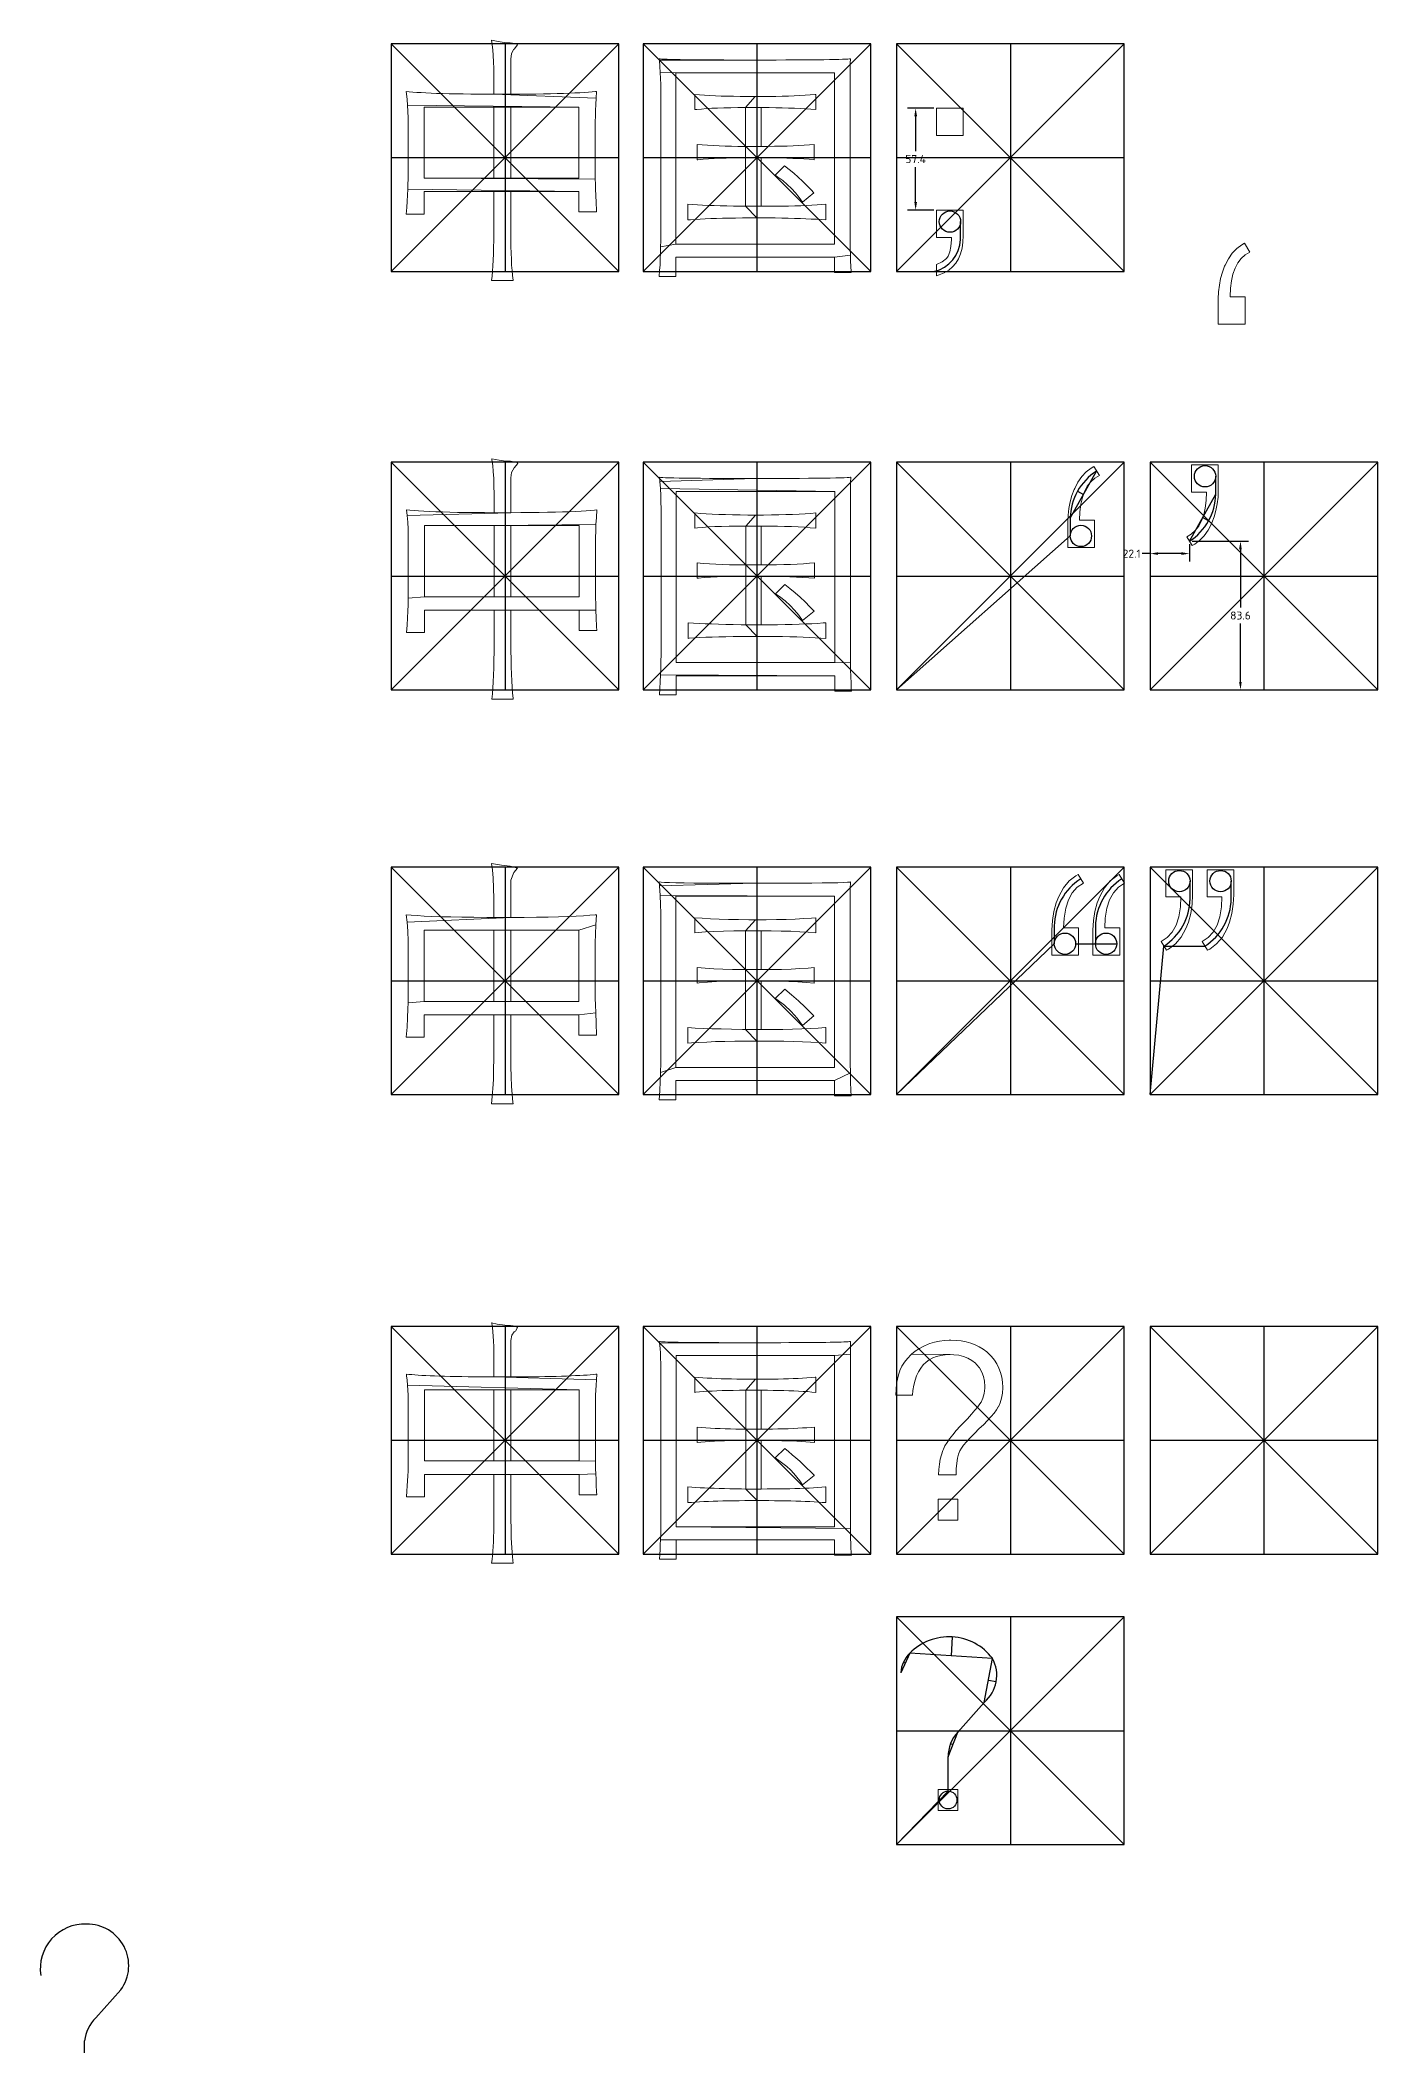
# Model space of a CAD drawing. Header units: millimetres. Extents: x -2979 to 9136, y 5799 to 12599.
# Drawn here: x 7787 to 8539, y 6765 to 7896 of the extents above; entities that cross this region are included whole.
import ezdxf

# ---------------------------------------------------------------- set-up
doc = ezdxf.new("R2010")
doc.units = ezdxf.units.MM
doc.header["$MEASUREMENT"] = 0
doc.styles.get("Standard").update_dxf_attribs({"font": 'simplex.shx'})
doc.dimstyles.get("Standard").update_dxf_attribs({"dimscale": 25, "dimtxt": 0.18, "dimasz": 0.18, "dimexe": 0.18, "dimexo": 0.0625, "dimgap": 0.09, "dimtad": 0, "dimtih": 1, "dimtoh": 1, "dimdec": 1, "dimzin": 12, "dimdsep": 46, "dimtxsty": 'Standard', "dimcen": 0.09, "dimadec": 0, "dimazin": 0, "dimtfac": 1, "dimtdec": 1, "dimtofl": 0, "dimtmove": 0, "dimatfit": 3, "dimfxl": 1, "dimtolj": 1, "dimtzin": 0, "dimarcsym": 0})

# ---------------------------------------------------------------- blocks, each defined once
blk = doc.blocks.new('rect128x128')
for p, q in [((-64, 64), (-64, -64)), ((64, 64), (-64, 64)), ((-64, 64), (64, -64)), ((64, 64), (-64, -64)), ((0, 64), (0, -64)), ((64, -64), (64, 64)), ((-64, 0), (64, 0)), ((-64, -64), (64, -64))]:
    blk.add_line(p, q)
blk = doc.blocks.new('*D16')
at = {"color": 0, "lineweight": -2, "transparency": 16777216}
for p, q in [((8289.8, 7858.2), (8275.1, 7858.2)), ((8279.6, 7853.7), (8279.6, 7834.1)), ((8279.6, 7805.4), (8279.6, 7825.1)), ((8289.8, 7800.9), (8275.1, 7800.9))]:
    blk.add_line(p, q, dxfattribs=at)
at = {"color": 0, "transparency": 16777216}
for points in [[(8278.9, 7853.7), (8280.4, 7853.7), (8279.6, 7858.2)], [(8278.9, 7805.4), (8280.4, 7805.4), (8279.6, 7800.9)]]:
    blk.add_solid(points, dxfattribs=at)
at = {"layer": 'Defpoints', "color": 0, "transparency": 16777216}
for p in [(8279.6, 7858.2), (8291.3, 7858.2), (8291.3, 7800.9)]:
    blk.add_point(p, dxfattribs=at)
at = {"color": 0, "transparency": 16777216, "insert": (8279.6, 7829.6), "char_height": 4.5, "attachment_point": 5}
blk.add_mtext('\\A1;57.4', dxfattribs=at)
blk = doc.blocks.new('*D17')
at = {"color": 0, "lineweight": -2, "transparency": 16777216}
for p, q in [((8411.5, 7607.7), (8407, 7607.7)), ((8411.5, 7613.1), (8411.5, 7603.2)), ((8429.1, 7607.7), (8416, 7607.7)), ((8433.6, 7613.1), (8433.6, 7603.2))]:
    blk.add_line(p, q, dxfattribs=at)
at = {"color": 0, "transparency": 16777216}
for points in [[(8416, 7608.5), (8416, 7607), (8411.5, 7607.7)], [(8429.1, 7608.5), (8429.1, 7607), (8433.6, 7607.7)]]:
    blk.add_solid(points, dxfattribs=at)
at = {"layer": 'Defpoints', "color": 0, "transparency": 16777216}
for p in [(8411.5, 7614.7), (8411.5, 7607.7), (8433.6, 7614.7)]:
    blk.add_point(p, dxfattribs=at)
at = {"color": 0, "transparency": 16777216, "insert": (8401.1, 7607.7), "char_height": 4.5, "attachment_point": 5}
blk.add_mtext('\\A1;22.1', dxfattribs=at)
blk = doc.blocks.new('*D18')
at = {"color": 0, "lineweight": -2, "transparency": 16777216}
for p, q in [((8435.1, 7614.7), (8466.8, 7614.7)), ((8462.3, 7610.2), (8462.3, 7577.4)), ((8462.3, 7535.6), (8462.3, 7568.4)), ((8435.1, 7531.1), (8466.8, 7531.1))]:
    blk.add_line(p, q, dxfattribs=at)
at = {"color": 0, "transparency": 16777216}
for points in [[(8461.5, 7610.2), (8463, 7610.2), (8462.3, 7614.7)], [(8461.5, 7535.6), (8463, 7535.6), (8462.3, 7531.1)]]:
    blk.add_solid(points, dxfattribs=at)
at = {"layer": 'Defpoints', "color": 0, "transparency": 16777216}
for p in [(8433.6, 7614.7), (8433.6, 7531.1), (8462.3, 7531.1)]:
    blk.add_point(p, dxfattribs=at)
at = {"color": 0, "transparency": 16777216, "insert": (8462.3, 7572.9), "char_height": 4.5, "attachment_point": 5}
blk.add_mtext('\\A1;83.6', dxfattribs=at)

msp = doc.modelspace()

# ---------------------------------------------------------------- linework, layer by layer
for p, q in [((8304.94, 7784.42), (8304.94, 7794.42)), ((8366.54, 7627.66), (8381.39, 7654.16)), ((8448.4, 7641.19), (8448.4, 7651.19)), ((8370.63, 7642.77), (8373.96, 7640.91)), ((8433.55, 7614.69), (8448.4, 7641.19)), ((8268.94, 7531.09), (8366.54, 7617.66)), ((8366.54, 7627.66), (8366.54, 7617.66)), ((8444.3, 7626.07), (8440.97, 7627.94)), ((8433.97, 7413.53), (8433.97, 7423.53)), ((8457.08, 7413.53), (8457.08, 7423.53)), ((8357.58, 7398.31), (8357.58, 7388.31)), ((8380.74, 7398.31), (8380.74, 7388.31)), ((8268.94, 7303.46), (8357.58, 7388.31)), ((8369.58, 7388.31), (8392.74, 7388.31)), ((8411.48, 7303.46), (8419.12, 7387.03)), ((8419.12, 7387.03), (8442.23, 7387.03)), ((8300.23, 6998.49), (8299.59, 6987.88)), ((8276.34, 6989.3), (8271.24, 6978.4)), ((8272.79, 6984.32), (8273.79, 6983.85)), ((8322.83, 6986.46), (8276.34, 6989.3)), ((8318.25, 6961.67), (8322.83, 6986.46)), ((8324.9, 6973.26), (8320.54, 6974.06)), ((8303.26, 6945.03), (8318.25, 6961.67)), ((8297.87, 6930.98), (8303.26, 6945.03)), ((8299.26, 6938.5), (8300.57, 6938)), ((8297.87, 6926.33), (8297.87, 6930.98)), ((8297.87, 6911.81), (8297.87, 6926.33)), ((8268.94, 6881.77), (8297.87, 6911.81)), ((7818.56, 6784.28), (7832.72, 6799.99)), ((7812.34, 6764.66), (7812.34, 6771.35))]:
    msp.add_line(p, q)
at = {"color": 2, "lineweight": 0}
for points in [[(8041.12, 7896.41), (8041.5, 7893.93), (8041.84, 7891.06), (8042.08, 7887.88), (8042.28, 7884.37), (8042.39, 7880.59), (8042.42, 7876.48), (8042.42, 7866.07), (8051.94, 7866.07), (8051.94, 7885.73), (8052.33, 7889.01), (8053.68, 7891.36), (8053.82, 7891.44), (8055.7, 7893.82), (8055.31, 7894.43), (8051.67, 7894.98), (8051.17, 7894.98), (8048.24, 7895.17), (8044.9, 7895.64)], [(8135.45, 7886), (8135.54, 7885.2), (8189, 7885.29), (8182.87, 7885.29), (8177.1, 7885.29), (8171.69, 7885.31), (8166.66, 7885.34), (8161.99, 7885.37), (8157.71, 7885.4), (8153.82, 7885.42), (8150.28, 7885.48), (8147.14, 7885.51), (8144.35, 7885.56), (8141.92, 7885.62), (8139.87, 7885.7), (8138.22, 7885.76), (8136.92, 7885.84), (8136.01, 7885.92)], [(8242.94, 7886), (8242.94, 7886), (8242.36, 7885.92), (8241.44, 7885.84), (8240.12, 7885.76), (8238.46, 7885.7), (8236.39, 7885.62), (8233.99, 7885.56), (8231.17, 7885.51), (8228, 7885.48), (8224.46, 7885.42), (8220.54, 7885.4), (8216.26, 7885.37), (8211.59, 7885.34), (8206.54, 7885.31), (8201.12, 7885.29), (8195.35, 7885.29), (8189.19, 7885.29), (8189, 7885.29), (8135.54, 7885.2), (8135.81, 7881.64), (8136.03, 7878.19), (8233.99, 7878.05), (8233.99, 7781.78), (8144.84, 7781.78), (8136.23, 7780.18), (8136.14, 7776.81), (8136.03, 7773.44), (8135.87, 7770.13), (8135.68, 7766.84), (8135.45, 7763.55), (8144.84, 7763.55), (8144.84, 7774.41), (8233.99, 7774.41), (8242.96, 7775.62), (8242.88, 7778.99), (8242.82, 7782.5), (8242.8, 7786.12), (8242.8, 7789.87), (8242.8, 7868.52), (8242.8, 7869.41), (8242.8, 7873.47), (8242.82, 7877.17), (8242.85, 7880.48), (8242.88, 7883.44)], [(8136.03, 7878.19), (8136.2, 7874.85), (8136.28, 7871.62), (8136.31, 7868.52), (8136.31, 7787.69), (8136.31, 7787.03), (8136.28, 7783.6), (8136.23, 7780.18), (8144.84, 7781.78), (8144.84, 7878.05), (8233.99, 7878.05)], [(7993.15, 7867.64), (7993.34, 7866.29), (7993.7, 7863.14), (7993.95, 7859.85), (8090.25, 7858.83), (8090.25, 7818.79), (8051.94, 7818.79), (8042.42, 7818.79), (8003.26, 7818.79), (8099.5, 7818.37), (8099.47, 7820.53), (8099.47, 7849.85), (8099.47, 7850.74), (8099.53, 7853.72), (8099.61, 7856.9), (8099.77, 7860.29), (8099.97, 7863.88), (8042.42, 7866.07), (8038.94, 7866.07), (8034.1, 7866.12), (8029.55, 7866.15), (8025.21, 7866.2), (8021.12, 7866.29), (8017.26, 7866.37), (8013.61, 7866.45), (8010.24, 7866.56), (8007.1, 7866.67), (8004.17, 7866.81), (8001.49, 7866.95), (7999.06, 7867.11), (7996.85, 7867.28), (7994.89, 7867.45)], [(8100.22, 7867.64), (8099.55, 7867.58), (8097.7, 7867.39), (8095.63, 7867.2), (8093.31, 7867.03), (8090.74, 7866.89), (8087.93, 7866.76), (8084.89, 7866.62), (8081.63, 7866.51), (8078.1, 7866.4), (8074.34, 7866.31), (8070.34, 7866.23), (8066.11, 7866.18), (8061.64, 7866.12), (8056.91, 7866.09), (8051.94, 7866.07), (8042.42, 7866.07), (8099.97, 7863.88)], [(8155.39, 7865.93), (8155.39, 7857.39), (8156.64, 7857.53), (8159.18, 7857.75), (8161.97, 7857.97), (8165, 7858.14), (8168.29, 7858.28), (8171.82, 7858.39), (8175.64, 7858.47), (8179.69, 7858.53), (8184, 7858.55), (8189.47, 7864.77), (8188.78, 7864.77), (8184.8, 7864.77), (8180.94, 7864.82), (8177.24, 7864.88), (8173.7, 7864.96), (8170.28, 7865.04), (8167.02, 7865.18), (8163.9, 7865.32), (8160.92, 7865.51), (8158.07, 7865.71)], [(8223.44, 7865.93), (8223.11, 7865.9), (8220.37, 7865.68), (8217.53, 7865.49), (8214.52, 7865.32), (8211.37, 7865.15), (8208.08, 7865.04), (8204.66, 7864.93), (8201.07, 7864.85), (8197.37, 7864.79), (8193.5, 7864.77), (8189.47, 7864.77), (8184, 7858.55), (8192.67, 7858.55), (8193.39, 7858.55), (8197.29, 7858.53), (8201.04, 7858.47), (8204.66, 7858.42), (8208.14, 7858.3), (8211.48, 7858.17), (8214.68, 7858.03), (8217.75, 7857.84), (8220.65, 7857.61), (8223.44, 7857.39)], [(7993.95, 7859.85), (7994.12, 7856.37), (7994.17, 7852.75), (7994.17, 7818.07), (7994.14, 7815.72), (7994.06, 7812.6), (8090.25, 7811.28), (8090.25, 7799.84), (8100.22, 7799.84), (8100.16, 7800.62), (8099.97, 7805.09), (8099.77, 7809.09), (8099.66, 7812.66), (8099.55, 7815.75), (8099.5, 7818.37), (8003.26, 7818.79), (8003.26, 7858.83), (8042.42, 7858.83), (8051.94, 7858.83), (8090.25, 7858.83)], [(8051.94, 7858.83), (8042.42, 7858.83), (8042.42, 7818.79), (8051.94, 7818.79)], [(8184, 7858.55), (8184, 7836.71), (8192.67, 7836.71), (8192.67, 7858.55)], [(8306.37, 7858.25), (8291.35, 7858.25), (8291.35, 7842.92), (8306.37, 7842.92)], [(8156.69, 7837.87), (8156.69, 7829.2), (8157.11, 7829.23), (8160.06, 7829.5), (8163.13, 7829.72), (8166.33, 7829.92), (8169.62, 7830.08), (8173.04, 7830.19), (8176.57, 7830.27), (8180.22, 7830.33), (8184, 7830.36), (8184, 7836.71), (8183.42, 7836.71), (8179.67, 7836.74), (8176.05, 7836.79), (8172.51, 7836.88), (8169.12, 7837.01), (8165.83, 7837.18), (8162.66, 7837.37), (8159.62, 7837.59)], [(8222.55, 7837.87), (8219.96, 7837.65), (8217.03, 7837.43), (8213.94, 7837.23), (8210.74, 7837.07), (8207.39, 7836.93), (8203.91, 7836.85), (8200.3, 7836.76), (8196.54, 7836.74), (8192.67, 7836.71), (8184, 7836.71), (8184, 7830.36), (8192.67, 7830.36), (8196.24, 7830.33), (8200.02, 7830.3), (8203.64, 7830.22), (8207.12, 7830.14), (8210.49, 7830), (8213.72, 7829.83), (8216.78, 7829.67), (8219.74, 7829.45), (8222.55, 7829.2)], [(8184, 7830.36), (8184, 7803.02), (8192.67, 7803.02), (8192.67, 7830.36)], [(8205.96, 7825.72), (8200.6, 7820.53), (8202.09, 7819.5), (8204.85, 7817.49), (8207.42, 7815.31), (8209.8, 7813.01), (8212.03, 7810.58), (8214.05, 7808.02), (8215.93, 7805.34), (8222.42, 7810.7), (8220.84, 7812.32), (8218.44, 7814.75), (8215.98, 7817.1), (8213.52, 7819.37), (8211.04, 7821.58), (8208.5, 7823.67)], [(7994.06, 7812.6), (7993.92, 7809.31), (7993.73, 7805.92), (7993.48, 7802.38), (7993.15, 7798.68), (8003.26, 7798.68), (8003.26, 7811.28), (8042.42, 7811.28), (8051.94, 7811.28), (8090.25, 7811.28)], [(8051.94, 7811.28), (8042.42, 7811.28), (8042.42, 7788.44), (8042.42, 7787.97), (8042.39, 7783.85), (8042.33, 7779.96), (8042.22, 7776.29), (8042.08, 7772.83), (8041.89, 7769.6), (8041.67, 7766.59), (8041.42, 7763.8), (8041.12, 7761.23), (8053.24, 7761.23), (8053.21, 7761.51), (8052.91, 7764.11), (8052.66, 7766.92), (8052.44, 7769.96), (8052.28, 7773.22), (8052.14, 7776.7), (8052.03, 7780.37), (8051.97, 7784.29), (8051.94, 7788.44)], [(8151.5, 7804.18), (8151.5, 7795.37), (8152.96, 7795.48), (8155.61, 7795.67), (8158.4, 7795.81), (8161.33, 7795.98), (8164.42, 7796.09), (8167.68, 7796.22), (8171.08, 7796.31), (8174.61, 7796.39), (8178.31, 7796.45), (8182.18, 7796.47), (8186.18, 7796.5), (8190.35, 7796.53), (8184, 7803.02), (8181.13, 7803.07), (8177.18, 7803.16), (8173.37, 7803.24), (8169.73, 7803.32), (8166.27, 7803.43), (8162.99, 7803.57), (8159.84, 7803.71), (8156.88, 7803.85), (8154.09, 7804.01)], [(8229.07, 7804.18), (8226.86, 7804.01), (8224.16, 7803.82), (8221.28, 7803.65), (8218.25, 7803.51), (8215.07, 7803.38), (8211.73, 7803.27), (8208.22, 7803.18), (8204.58, 7803.13), (8200.77, 7803.07), (8196.79, 7803.05), (8192.67, 7803.02), (8184, 7803.02), (8190.35, 7796.53), (8192.65, 7796.53), (8196.71, 7796.5), (8200.63, 7796.47), (8204.38, 7796.42), (8208, 7796.33), (8211.48, 7796.25), (8214.79, 7796.14), (8217.94, 7796.03), (8220.95, 7795.89), (8223.8, 7795.73), (8226.5, 7795.56), (8229.07, 7795.37)], [(8306.37, 7800.86), (8291.35, 7800.86), (8291.35, 7785.54), (8299.71, 7785.54), (8299.71, 7784.38), (8299.44, 7780.46), (8298.8, 7777.34), (8297.84, 7774.99), (8296.98, 7773.72), (8294.58, 7771.73), (8291.35, 7770.35), (8291.35, 7764), (8292.92, 7764.47), (8295.74, 7765.63), (8298.22, 7767.09), (8300.38, 7768.91), (8302.2, 7771.04), (8303.69, 7773.52), (8304.88, 7776.31), (8305.71, 7779.43), (8306.2, 7782.91), (8306.37, 7786.7)], [(8242.96, 7775.62), (8233.99, 7774.41), (8233.99, 7765.74), (8243.38, 7765.74), (8243.35, 7766.29), (8243.18, 7769.27), (8243.07, 7772.39)], [(8449.82, 7736.81), (8464.87, 7736.81), (8464.87, 7752.16), (8456.48, 7752.16), (8456.48, 7752.22), (8456.68, 7756.92), (8457.2, 7761.13), (8458.05, 7764.95), (8459.29, 7768.28), (8460.83, 7771.22), (8462.75, 7773.67), (8465, 7775.73), (8467.62, 7777.29), (8464.58, 7782.22), (8463.05, 7781.37), (8460.21, 7779.25), (8457.69, 7776.64), (8455.47, 7773.54), (8453.61, 7769.95), (8453.38, 7769.46), (8452.11, 7766), (8451.13, 7762.44), (8450.41, 7758.75), (8449.99, 7754.93), (8449.82, 7750.98)], [(8041.25, 7661.09), (8041.38, 7660.37), (8041.8, 7657.31), (8042.13, 7653.88), (8042.36, 7650.03), (8042.52, 7645.78), (8042.55, 7641.15), (8042.55, 7630.73), (8052.08, 7630.73), (8052.08, 7650.39), (8052.35, 7653.26), (8053.81, 7656.03), (8055.84, 7658.48), (8055.64, 7658.94), (8051.79, 7659.66), (8049.21, 7659.75), (8045.52, 7660.24)], [(8135.59, 7650.68), (8135.82, 7648.23), (8189.32, 7649.96), (8188.41, 7649.96), (8181.52, 7649.96), (8175.09, 7649.96), (8169.18, 7649.99), (8163.7, 7650.03), (8158.73, 7650.06), (8154.23, 7650.09), (8150.21, 7650.16), (8146.69, 7650.19), (8143.65, 7650.26), (8141.07, 7650.32), (8138.98, 7650.42), (8137.38, 7650.48), (8136.24, 7650.58)], [(8243.09, 7650.68), (8243.02, 7650.68), (8242.3, 7650.58), (8241.13, 7650.48), (8239.43, 7650.39), (8237.28, 7650.32), (8234.66, 7650.26), (8231.53, 7650.19), (8227.94, 7650.12), (8223.86, 7650.09), (8219.32, 7650.06), (8214.29, 7650.03), (8208.78, 7649.99), (8202.77, 7649.96), (8196.31, 7649.96), (8189.32, 7649.96), (8135.82, 7648.23), (8136.08, 7644.25), (8234.11, 7642.71), (8234.11, 7546.45), (8144.99, 7546.45), (8242.99, 7546.22), (8242.96, 7550.3), (8242.92, 7554.54), (8242.92, 7633.18), (8242.92, 7636.02), (8242.96, 7640.4), (8242.99, 7644.31), (8243.02, 7647.74)], [(8379.9, 7656.62), (8378.4, 7655.77), (8375.59, 7653.68), (8373.08, 7651.07), (8370.89, 7647.94), (8369.06, 7644.31), (8368.83, 7643.82), (8367.5, 7640.36), (8366.48, 7636.81), (8365.73, 7633.12), (8365.31, 7629.3), (8365.14, 7625.38), (8365.14, 7611.21), (8380.16, 7611.21), (8380.16, 7626.52), (8371.8, 7626.52), (8371.8, 7626.62), (8371.97, 7631.29), (8372.49, 7635.53), (8373.37, 7639.32), (8374.58, 7642.68), (8376.15, 7645.59), (8378.07, 7648.07), (8380.32, 7650.09), (8382.94, 7651.69)], [(8449.82, 7657.63), (8434.78, 7657.63), (8434.78, 7642.29), (8443.16, 7642.29), (8443.16, 7642.22), (8442.97, 7637.52), (8442.45, 7633.31), (8441.6, 7629.49), (8440.36, 7626.16), (8438.82, 7623.23), (8436.9, 7620.78), (8434.64, 7618.72), (8432.03, 7617.15), (8435.07, 7612.22), (8436.6, 7613.07), (8439.44, 7615.19), (8441.96, 7617.81), (8444.18, 7620.91), (8446.04, 7624.5), (8446.27, 7624.99), (8447.54, 7628.45), (8448.52, 7632.01), (8449.24, 7635.7), (8449.66, 7639.52), (8449.82, 7643.46)], [(8136.08, 7644.25), (8136.31, 7640.4), (8136.41, 7636.71), (8136.47, 7633.18), (8136.47, 7552.39), (8136.47, 7551.02), (8136.41, 7547.13), (8136.34, 7543.28), (8136.21, 7539.46), (8234.11, 7539.07), (8234.11, 7530.38), (8243.51, 7530.38), (8243.45, 7531.53), (8243.28, 7534.95), (8243.15, 7538.55), (8243.05, 7542.3), (8242.99, 7546.22), (8144.99, 7546.45), (8144.99, 7642.71), (8234.11, 7642.71)], [(7993.29, 7632.33), (7993.72, 7629.1), (8052.08, 7630.73), (8042.55, 7630.73), (8037.17, 7630.77), (8031.85, 7630.8), (8026.82, 7630.86), (8022.08, 7630.93), (8017.68, 7631.03), (8013.56, 7631.13), (8009.75, 7631.26), (8006.25, 7631.39), (8003.05, 7631.55), (8000.15, 7631.71), (7997.57, 7631.91), (7995.28, 7632.1)], [(8100.33, 7632.33), (8098.99, 7632.17), (8096.78, 7631.97), (8094.26, 7631.78), (8091.45, 7631.58), (8088.29, 7631.42), (8084.86, 7631.29), (8081.11, 7631.16), (8077.03, 7631.06), (8072.65, 7630.96), (8067.98, 7630.86), (8062.99, 7630.8), (8057.7, 7630.77), (8052.08, 7630.73), (7993.72, 7629.1), (7994.04, 7625.41), (7994.24, 7621.53), (7994.3, 7617.41), (7994.3, 7582.75), (8003.41, 7583.46), (8003.41, 7623.49), (8042.55, 7623.49), (8099.84, 7624.04), (8100.07, 7628.06)], [(8155.53, 7630.57), (8155.53, 7622.05), (8156.94, 7622.21), (8159.84, 7622.47), (8163.08, 7622.7), (8166.63, 7622.9), (8170.52, 7623.03), (8174.73, 7623.13), (8179.27, 7623.19), (8184.13, 7623.23), (8189.62, 7629.43), (8185.24, 7629.43), (8180.87, 7629.49), (8176.69, 7629.56), (8172.71, 7629.66), (8168.89, 7629.79), (8165.26, 7629.95), (8161.84, 7630.11), (8158.6, 7630.34)], [(8223.57, 7630.57), (8220.73, 7630.34), (8217.49, 7630.15), (8214.07, 7629.95), (8210.44, 7629.79), (8206.66, 7629.66), (8202.67, 7629.56), (8198.53, 7629.49), (8194.15, 7629.43), (8189.62, 7629.43), (8184.13, 7623.23), (8192.81, 7623.23), (8193.21, 7623.23), (8197.65, 7623.19), (8201.89, 7623.13), (8205.97, 7623.03), (8209.86, 7622.93), (8213.54, 7622.77), (8217.07, 7622.57), (8220.4, 7622.31), (8223.57, 7622.05)], [(8099.84, 7624.04), (8042.55, 7623.49), (8090.38, 7623.49), (8090.38, 7583.46), (8052.08, 7583.46), (8042.55, 7583.46), (8003.41, 7583.46), (7994.3, 7582.75), (7994.3, 7582.42), (7994.27, 7578.96), (7994.14, 7575.34), (7993.95, 7571.52), (7993.65, 7567.53), (7993.29, 7563.36), (8003.41, 7563.36), (8003.41, 7575.92), (8042.55, 7575.92), (8052.08, 7575.92), (8090.38, 7575.92), (8099.84, 7575.96), (8099.71, 7579.61), (8099.65, 7582.71), (8099.62, 7585.19), (8099.62, 7614.54), (8099.65, 7616.76), (8099.71, 7620.25)], [(8042.55, 7623.49), (8042.55, 7583.46), (8052.08, 7583.46), (8052.08, 7623.49), (8090.38, 7623.49)], [(8184.13, 7623.23), (8184.13, 7601.39), (8192.81, 7601.39), (8192.81, 7623.23)], [(8156.84, 7602.53), (8156.84, 7593.88), (8157.43, 7593.91), (8160.79, 7594.2), (8164.32, 7594.47), (8167.97, 7594.66), (8171.79, 7594.82), (8175.74, 7594.92), (8179.86, 7594.99), (8184.13, 7595.02), (8184.13, 7601.39), (8183.35, 7601.39), (8179.1, 7601.42), (8175.02, 7601.48), (8171.07, 7601.61), (8167.29, 7601.78), (8163.66, 7601.97), (8160.17, 7602.24)], [(8222.72, 7602.53), (8219.94, 7602.3), (8216.58, 7602.04), (8213.05, 7601.84), (8209.33, 7601.68), (8205.48, 7601.55), (8201.43, 7601.45), (8197.19, 7601.39), (8192.81, 7601.39), (8184.13, 7601.39), (8184.13, 7595.02), (8192.81, 7595.02), (8196.6, 7595.02), (8200.85, 7594.96), (8204.93, 7594.86), (8208.84, 7594.73), (8212.56, 7594.56), (8216.12, 7594.37), (8219.49, 7594.14), (8222.72, 7593.88)], [(8184.13, 7595.02), (8184.13, 7567.7), (8192.81, 7567.7), (8192.81, 7595.02)], [(8206.1, 7590.39), (8200.75, 7585.19), (8203.16, 7583.53), (8206.2, 7581.15), (8209.01, 7578.63), (8211.59, 7575.92), (8213.94, 7573.05), (8216.06, 7570.02), (8222.55, 7575.37), (8220.2, 7577.78), (8217.46, 7580.53), (8214.65, 7583.14), (8211.85, 7585.65), (8208.97, 7588.07)], [(8052.08, 7575.92), (8042.55, 7575.92), (8042.55, 7553.11), (8042.55, 7552.39), (8042.52, 7547.75), (8042.42, 7543.41), (8042.29, 7539.33), (8042.13, 7535.58), (8041.87, 7532.05), (8041.61, 7528.85), (8041.25, 7525.91), (8053.39, 7525.91), (8053.33, 7526.34), (8053, 7529.31), (8052.74, 7532.57), (8052.51, 7536.1), (8052.31, 7539.92), (8052.18, 7544.03), (8052.12, 7548.44), (8052.08, 7553.11)], [(8099.84, 7575.96), (8090.38, 7575.92), (8090.38, 7564.53), (8100.33, 7564.53), (8100.24, 7566.78), (8100.01, 7571.68)], [(8151.62, 7568.84), (8151.62, 7560.03), (8152.24, 7560.09), (8155.18, 7560.29), (8158.31, 7560.48), (8161.64, 7560.65), (8165.17, 7560.78), (8168.92, 7560.91), (8172.84, 7561.01), (8176.95, 7561.1), (8181.26, 7561.14), (8185.76, 7561.17), (8190.5, 7561.2), (8184.13, 7567.7), (8181.59, 7567.73), (8177.08, 7567.83), (8172.8, 7567.93), (8168.72, 7568.02), (8164.87, 7568.15), (8161.25, 7568.32), (8157.82, 7568.48), (8154.62, 7568.64)], [(8229.21, 7568.84), (8227.55, 7568.71), (8224.51, 7568.51), (8221.25, 7568.32), (8217.79, 7568.15), (8214.13, 7568.02), (8210.28, 7567.89), (8206.2, 7567.8), (8201.92, 7567.76), (8197.48, 7567.7), (8192.81, 7567.7), (8184.13, 7567.7), (8190.5, 7561.2), (8191.35, 7561.2), (8196.01, 7561.17), (8200.49, 7561.14), (8204.76, 7561.07), (8208.84, 7561.01), (8212.73, 7560.91), (8216.42, 7560.78), (8219.91, 7560.61), (8223.21, 7560.45), (8226.31, 7560.25), (8229.21, 7560.03)], [(8136.21, 7539.46), (8136.05, 7535.67), (8135.85, 7531.95), (8135.59, 7528.23), (8144.99, 7528.23), (8144.99, 7539.07), (8234.11, 7539.07)], [(8041.11, 7433.48), (8041.67, 7429.97), (8042.08, 7425.19), (8042.33, 7419.74), (8042.43, 7413.53), (8042.43, 7403.1), (8051.95, 7403.1), (8051.95, 7422.74), (8052, 7424.12), (8053.68, 7428.39), (8055.72, 7430.89), (8051.7, 7432.01), (8051.44, 7432.01), (8046.76, 7432.42)], [(8370.95, 7427.27), (8369.73, 7426.56), (8365.91, 7423.61), (8362.71, 7419.74), (8360.11, 7414.96), (8358.68, 7411.29), (8357.31, 7406.4), (8356.5, 7401.31), (8356.19, 7396.02), (8356.19, 7381.87), (8371.26, 7381.87), (8371.26, 7397.19), (8362.86, 7397.19), (8363.11, 7402.79), (8364.03, 7408.34), (8365.56, 7413.07), (8367.69, 7416.99), (8370.54, 7420.05), (8374.01, 7422.34)], [(8394.06, 7427.27), (8392.84, 7426.56), (8389.02, 7423.61), (8385.81, 7419.74), (8383.22, 7414.96), (8381.79, 7411.29), (8380.42, 7406.4), (8379.6, 7401.31), (8379.35, 7396.02), (8379.35, 7381.87), (8394.37, 7381.87), (8394.37, 7397.19), (8385.97, 7397.19), (8386.22, 7402.79), (8387.14, 7408.34), (8388.67, 7413.07), (8390.8, 7416.99), (8393.65, 7420.05), (8397.12, 7422.34)], [(8435.39, 7429.97), (8420.38, 7429.97), (8420.38, 7414.65), (8428.73, 7414.65), (8428.47, 7409.05), (8427.61, 7403.5), (8426.08, 7398.77), (8423.89, 7394.9), (8421.09, 7391.8), (8417.63, 7389.51), (8420.63, 7384.62), (8421.9, 7385.33), (8425.72, 7388.23), (8428.98, 7392.1), (8431.63, 7396.89), (8433, 7400.55), (8434.32, 7405.39), (8435.14, 7410.53), (8435.39, 7415.82)], [(8458.5, 7429.97), (8443.49, 7429.97), (8443.49, 7414.65), (8451.83, 7414.65), (8451.58, 7409.05), (8450.71, 7403.5), (8449.19, 7398.77), (8447, 7394.9), (8444.2, 7391.8), (8440.74, 7389.51), (8443.74, 7384.62), (8445.06, 7385.33), (8448.83, 7388.23), (8452.09, 7392.1), (8454.74, 7396.89), (8456.11, 7400.55), (8457.43, 7405.39), (8458.25, 7410.53), (8458.5, 7415.82)], [(8135.48, 7423.05), (8135.63, 7420.91), (8189.23, 7422.34), (8185.52, 7422.34), (8176.51, 7422.34), (8168.36, 7422.39), (8161.13, 7422.39), (8154.82, 7422.44), (8149.38, 7422.54), (8144.8, 7422.59), (8141.13, 7422.69), (8138.38, 7422.79), (8136.45, 7422.95)], [(8242.93, 7423.05), (8242.68, 7423), (8241.3, 7422.9), (8239.12, 7422.74), (8235.96, 7422.64), (8231.94, 7422.59), (8227.05, 7422.49), (8221.25, 7422.44), (8214.58, 7422.39), (8207, 7422.34), (8198.55, 7422.34), (8189.23, 7422.34), (8135.63, 7420.91), (8136.04, 7415.52), (8233.98, 7415.11), (8233.98, 7318.8), (8144.85, 7318.8), (8136.24, 7316), (8136.04, 7310.81), (8135.79, 7305.67), (8135.48, 7300.63), (8144.85, 7300.63), (8144.85, 7311.47), (8233.98, 7311.47), (8242.93, 7315.75), (8242.83, 7321.19), (8242.78, 7326.9), (8242.78, 7405.54), (8242.83, 7407.98), (8242.83, 7413.89), (8242.88, 7418.93)], [(8136.04, 7415.52), (8136.24, 7410.43), (8136.35, 7405.54), (8136.35, 7324.76), (8136.29, 7321.25), (8136.24, 7316), (8144.85, 7318.8), (8144.85, 7415.11), (8233.98, 7415.11)], [(7993.16, 7404.67), (7993.67, 7400.45), (8051.95, 7403.1), (8042.43, 7403.1), (8038.41, 7403.15), (8031.13, 7403.2), (8024.41, 7403.3), (8018.25, 7403.4), (8012.65, 7403.55), (8007.62, 7403.71), (8003.19, 7403.91), (7999.27, 7404.16), (7995.96, 7404.42)], [(8100.21, 7404.67), (8099.39, 7404.57), (8096.39, 7404.32), (8092.82, 7404.06), (8088.7, 7403.81), (8084.02, 7403.66), (8078.72, 7403.45), (8072.92, 7403.35), (8066.51, 7403.25), (8059.53, 7403.15), (8051.95, 7403.1), (7993.67, 7400.45), (7994.08, 7395.31), (7994.18, 7389.81), (7994.18, 7355.1), (8003.29, 7355.81), (8003.29, 7395.87), (8042.43, 7395.87), (8051.95, 7395.87), (8090.23, 7395.87), (8099.85, 7398.97)], [(8155.38, 7402.94), (8155.38, 7394.44), (8157.37, 7394.65), (8161.49, 7395), (8166.17, 7395.26), (8171.52, 7395.46), (8177.47, 7395.56), (8183.99, 7395.61), (8189.49, 7401.82), (8185.82, 7401.82), (8179.92, 7401.87), (8174.32, 7401.98), (8169.08, 7402.13), (8164.19, 7402.38), (8159.61, 7402.64)], [(8223.44, 7402.94), (8221.1, 7402.79), (8216.72, 7402.49), (8211.93, 7402.23), (8206.84, 7402.03), (8201.4, 7401.93), (8195.65, 7401.82), (8189.49, 7401.82), (8183.99, 7395.61), (8192.69, 7395.61), (8198.39, 7395.56), (8204.04, 7395.46), (8209.39, 7395.31), (8214.43, 7395.1), (8219.11, 7394.8), (8223.44, 7394.44)], [(8099.85, 7398.97), (8090.23, 7395.87), (8090.23, 7355.81), (8051.95, 7355.81), (8042.43, 7355.81), (8003.29, 7355.81), (7994.18, 7355.1), (7994.13, 7351.63), (7993.97, 7346.65), (7993.62, 7341.35), (7993.16, 7335.75), (8003.29, 7335.75), (8003.29, 7348.33), (8042.43, 7348.33), (8051.95, 7348.33), (8090.23, 7348.33), (8099.7, 7349.39), (8099.54, 7354.03), (8099.49, 7357.59), (8099.49, 7386.91), (8099.49, 7388.84), (8099.59, 7393.68)], [(8051.95, 7395.87), (8042.43, 7395.87), (8042.43, 7355.81), (8051.95, 7355.81)], [(8183.99, 7395.61), (8183.99, 7373.78), (8192.69, 7373.78), (8192.69, 7395.61)], [(8156.71, 7374.9), (8156.71, 7366.24), (8157.93, 7366.34), (8162.61, 7366.75), (8167.55, 7367.01), (8172.74, 7367.21), (8178.24, 7367.36), (8183.99, 7367.41), (8183.99, 7373.78), (8182.36, 7373.78), (8176.66, 7373.83), (8171.26, 7373.98), (8166.12, 7374.18), (8161.29, 7374.54)], [(8222.57, 7374.9), (8219.16, 7374.64), (8214.53, 7374.34), (8209.54, 7374.08), (8204.25, 7373.88), (8198.6, 7373.78), (8192.69, 7373.78), (8183.99, 7373.78), (8183.99, 7367.41), (8192.69, 7367.41), (8197.33, 7367.36), (8203.03, 7367.31), (8208.37, 7367.11), (8213.46, 7366.9), (8218.2, 7366.6), (8222.57, 7366.24)], [(8183.99, 7367.41), (8183.99, 7340.08), (8192.69, 7340.08), (8192.69, 7367.41)], [(8205.98, 7362.78), (8200.63, 7357.59), (8201.6, 7356.93), (8205.83, 7353.72), (8209.59, 7350.26), (8213, 7346.49), (8215.96, 7342.37), (8222.42, 7347.71), (8221.3, 7348.94), (8217.53, 7352.65), (8213.77, 7356.22), (8209.9, 7359.57)], [(8051.95, 7348.33), (8042.43, 7348.33), (8042.43, 7325.47), (8042.43, 7323.84), (8042.33, 7317.68), (8042.18, 7312.03), (8041.92, 7306.94), (8041.57, 7302.36), (8041.11, 7298.29), (8053.27, 7298.29), (8053.12, 7299.26), (8052.71, 7303.48), (8052.41, 7308.16), (8052.15, 7313.41), (8052, 7319.21), (8051.95, 7325.47)], [(8099.7, 7349.39), (8090.23, 7348.33), (8090.23, 7336.87), (8100.21, 7336.87), (8099.9, 7343.69)], [(8151.51, 7341.25), (8151.51, 7332.39), (8153.5, 7332.55), (8157.67, 7332.85), (8162.2, 7333.06), (8167.09, 7333.26), (8172.38, 7333.36), (8177.98, 7333.46), (8183.99, 7333.56), (8190.35, 7333.56), (8183.99, 7340.08), (8182.21, 7340.08), (8176.1, 7340.23), (8170.35, 7340.38), (8165.05, 7340.54), (8160.12, 7340.74), (8155.64, 7340.94)], [(8229.09, 7341.25), (8228.94, 7341.2), (8224.86, 7340.89), (8220.44, 7340.64), (8215.65, 7340.44), (8210.46, 7340.28), (8204.91, 7340.18), (8198.95, 7340.08), (8192.69, 7340.08), (8183.99, 7340.08), (8190.35, 7333.56), (8193.46, 7333.56), (8199.62, 7333.51), (8205.42, 7333.46), (8210.92, 7333.31), (8216.01, 7333.16), (8220.69, 7332.95), (8225.07, 7332.7), (8229.09, 7332.39)], [(8242.93, 7315.75), (8233.98, 7311.47), (8233.98, 7302.77), (8243.39, 7302.77), (8243.24, 7305.77), (8243.04, 7310.61)], [(8041.21, 7175.07), (8041.3, 7174.68), (8041.62, 7172.53), (8041.89, 7170.15), (8042.12, 7167.58), (8042.3, 7164.77), (8042.41, 7161.77), (8042.5, 7158.56), (8042.52, 7155.12), (8042.52, 7144.71), (8052.06, 7144.71), (8052.06, 7164.38), (8052.08, 7165.27), (8052.58, 7168.19), (8053.78, 7170.02), (8054.52, 7170.48), (8055.8, 7172.48), (8055.06, 7173.27), (8051.77, 7173.64), (8049.84, 7173.7), (8047.24, 7173.96), (8044.39, 7174.42)], [(8135.57, 7164.66), (8135.63, 7163.79), (8189.3, 7163.94), (8187.56, 7163.94), (8182.5, 7163.94), (8177.71, 7163.97), (8173.18, 7163.97), (8168.91, 7163.99), (8164.88, 7164.01), (8161.12, 7164.03), (8157.61, 7164.05), (8154.36, 7164.07), (8151.38, 7164.12), (8148.63, 7164.16), (8146.15, 7164.21), (8143.93, 7164.25), (8141.97, 7164.29), (8140.25, 7164.34), (8138.81, 7164.4), (8137.61, 7164.47), (8136.68, 7164.53), (8135.98, 7164.6)], [(8243.03, 7164.66), (8242.92, 7164.64), (8242.4, 7164.58), (8241.64, 7164.51), (8240.62, 7164.44), (8239.33, 7164.38), (8237.78, 7164.34), (8236, 7164.27), (8233.95, 7164.23), (8231.64, 7164.18), (8229.07, 7164.14), (8226.24, 7164.1), (8223.17, 7164.07), (8219.84, 7164.05), (8216.24, 7164.01), (8212.39, 7163.99), (8208.29, 7163.99), (8203.91, 7163.97), (8199.3, 7163.97), (8194.44, 7163.94), (8189.3, 7163.94), (8135.63, 7163.79), (8135.87, 7160.81), (8136.07, 7157.93), (8136.22, 7155.12), (8136.33, 7152.4), (8136.39, 7149.74), (8136.42, 7147.17), (8136.42, 7066.36), (8136.42, 7064.43), (8136.39, 7061.57), (8136.35, 7058.76), (8136.26, 7055.95), (8136.18, 7053.17), (8234.08, 7053.06), (8234.08, 7044.39), (8243.47, 7044.39), (8243.38, 7046.02), (8243.27, 7048.53), (8243.16, 7051.12), (8243.08, 7053.8), (8243.01, 7056.56), (8242.97, 7059.44), (8144.95, 7060.44), (8144.95, 7156.71), (8234.08, 7156.71), (8242.92, 7157.58), (8242.97, 7160.2), (8242.99, 7162.57)], [(8299.38, 7165.4), (8298.55, 7165.38), (8295.77, 7165.23), (8293.02, 7164.86), (8290.32, 7164.29), (8287.68, 7163.51), (8286.68, 7163.14), (8284.16, 7162.03), (8281.74, 7160.72), (8279.45, 7159.17), (8277.27, 7157.43), (8298.95, 7157.3), (8301.08, 7157.21), (8303.96, 7156.87), (8306.61, 7156.19), (8309.05, 7155.23), (8311.27, 7153.95), (8313.26, 7152.38), (8313.87, 7151.77), (8315.52, 7149.74), (8316.81, 7147.48), (8317.72, 7144.99), (8318.27, 7142.29), (8318.46, 7139.37), (8318.44, 7138.35), (8318.13, 7135.41), (8317.46, 7132.82), (8316.44, 7130.55), (8315.74, 7129.51), (8314.54, 7127.87), (8312.95, 7125.96), (8311.01, 7123.74), (8308.7, 7121.21), (8306.02, 7118.4), (8304.74, 7117.07), (8302.45, 7114.59), (8300.45, 7112.24), (8298.71, 7109.99), (8297.27, 7107.9), (8296.09, 7105.94), (8295.2, 7104.09), (8294.89, 7103.33), (8294.09, 7100.95), (8293.46, 7098.4), (8292.98, 7095.66), (8292.63, 7092.74), (8292.46, 7089.65), (8302.41, 7089.65), (8302.5, 7093.07), (8302.74, 7096.23), (8303.13, 7098.95), (8303.72, 7101.24), (8304.43, 7103.09), (8304.48, 7103.15), (8305.35, 7104.61), (8306.59, 7106.33), (8308.22, 7108.29), (8310.25, 7110.51), (8312.65, 7112.95), (8315.41, 7115.66), (8317.7, 7117.83), (8320.05, 7120.21), (8322.08, 7122.39), (8323.75, 7124.37), (8325.1, 7126.18), (8326.11, 7127.81), (8326.15, 7127.85), (8327.2, 7130.2), (8327.96, 7132.75), (8328.42, 7135.52), (8328.57, 7138.5), (8328.57, 7138.83), (8328.42, 7141.77), (8328.02, 7144.56), (8327.37, 7147.19), (8326.48, 7149.7), (8325.34, 7152.03), (8323.97, 7154.23), (8322.34, 7156.28), (8320.47, 7158.17), (8319.72, 7158.8), (8317.66, 7160.35), (8315.43, 7161.68), (8313.08, 7162.81), (8310.6, 7163.75), (8308.01, 7164.47), (8305.26, 7164.99), (8302.39, 7165.29)], [(8242.92, 7157.58), (8234.08, 7156.71), (8234.08, 7060.44), (8144.95, 7060.44), (8242.97, 7059.44), (8242.92, 7062.38), (8242.9, 7065.41), (8242.9, 7068.52), (8242.9, 7147.17), (8242.9, 7148.17), (8242.9, 7151.57), (8242.92, 7154.71)], [(8277.27, 7157.43), (8277.08, 7157.26), (8275.01, 7155.14), (8273.27, 7152.97), (8271.85, 7150.7), (8270.78, 7148.33), (8270.7, 7148.13), (8269.98, 7145.97), (8269.41, 7143.54), (8268.95, 7140.79), (8268.65, 7137.76), (8268.47, 7134.45), (8277.86, 7134.45), (8278.12, 7137.15), (8278.62, 7140.14), (8279.32, 7142.88), (8280.17, 7145.39), (8281.24, 7147.65), (8282.46, 7149.68), (8283.87, 7151.46), (8285.49, 7153.01), (8287.27, 7154.32), (8289.23, 7155.38), (8291.39, 7156.23), (8293.72, 7156.82), (8296.24, 7157.17), (8298.95, 7157.3)], [(7993.25, 7146.3), (7993.4, 7145.39), (7993.71, 7142.82), (7993.95, 7140.14), (8090.35, 7137.5), (8090.35, 7097.45), (8052.06, 7097.45), (8042.52, 7097.45), (8003.38, 7097.45), (8099.61, 7097.42), (8099.58, 7099.19), (8099.58, 7128.53), (8099.58, 7129.46), (8099.63, 7131.93), (8099.69, 7134.54), (8099.78, 7137.28), (8099.93, 7140.16), (8100.11, 7143.16), (8042.52, 7144.71), (8039.49, 7144.73), (8035.46, 7144.75), (8031.6, 7144.8), (8027.92, 7144.84), (8024.37, 7144.89), (8021.02, 7144.95), (8017.8, 7145.02), (8014.77, 7145.1), (8011.87, 7145.17), (8009.15, 7145.28), (8006.6, 7145.36), (8004.2, 7145.47), (8001.98, 7145.6), (7999.91, 7145.71), (7998, 7145.87), (7996.25, 7146), (7994.66, 7146.15)], [(8100.3, 7146.3), (8099.8, 7146.26), (8098.32, 7146.08), (8096.66, 7145.93), (8094.84, 7145.8), (8092.85, 7145.67), (8090.7, 7145.54), (8088.39, 7145.43), (8085.9, 7145.32), (8083.27, 7145.21), (8080.46, 7145.13), (8077.48, 7145.04), (8074.34, 7144.97), (8071.05, 7144.91), (8067.57, 7144.86), (8063.95, 7144.8), (8060.14, 7144.78), (8056.17, 7144.73), (8052.06, 7144.71), (8042.52, 7144.71), (8100.11, 7143.16)], [(8155.5, 7144.58), (8155.5, 7136.04), (8156.06, 7136.11), (8158.09, 7136.33), (8160.27, 7136.5), (8162.64, 7136.67), (8165.19, 7136.8), (8167.89, 7136.94), (8170.79, 7137.02), (8173.86, 7137.11), (8177.1, 7137.15), (8180.5, 7137.2), (8184.09, 7137.2), (8189.58, 7143.43), (8188.69, 7143.43), (8185.38, 7143.43), (8182.16, 7143.45), (8179.04, 7143.49), (8176.04, 7143.56), (8173.12, 7143.62), (8170.28, 7143.73), (8167.58, 7143.82), (8164.97, 7143.95), (8162.44, 7144.08), (8160.03, 7144.23), (8157.72, 7144.38)], [(8223.54, 7144.58), (8223.06, 7144.54), (8220.82, 7144.36), (8218.46, 7144.19), (8216.03, 7144.04), (8213.48, 7143.91), (8210.84, 7143.8), (8208.1, 7143.69), (8205.27, 7143.62), (8202.32, 7143.54), (8199.3, 7143.49), (8196.16, 7143.45), (8192.92, 7143.43), (8189.58, 7143.43), (8184.09, 7137.2), (8192.76, 7137.2), (8193, 7137.2), (8196.27, 7137.2), (8199.43, 7137.15), (8202.5, 7137.11), (8205.46, 7137.04), (8208.34, 7136.96), (8211.1, 7136.85), (8213.78, 7136.74), (8216.37, 7136.59), (8218.86, 7136.43), (8221.25, 7136.24), (8223.54, 7136.04)], [(7993.95, 7140.14), (7994.12, 7137.33), (7994.23, 7134.43), (7994.27, 7131.42), (7994.27, 7096.73), (7994.25, 7094.31), (7994.18, 7091.72), (7994.08, 7089.04), (7993.95, 7086.25), (7993.75, 7083.38), (7993.53, 7080.41), (7993.25, 7077.34), (8003.38, 7077.34), (8003.38, 7089.93), (8042.52, 7089.93), (8052.06, 7089.93), (8090.35, 7089.93), (8099.8, 7090.24), (8099.69, 7092.96), (8099.63, 7095.36), (8099.61, 7097.42), (8003.38, 7097.45), (8003.38, 7137.5), (8042.52, 7137.5), (8052.06, 7137.5), (8090.35, 7137.5)], [(8052.06, 7137.5), (8042.52, 7137.5), (8042.52, 7097.45), (8052.06, 7097.45)], [(8184.09, 7137.2), (8184.09, 7115.37), (8192.76, 7115.37), (8192.76, 7137.2)], [(8156.8, 7116.53), (8156.8, 7107.86), (8158.78, 7108.03), (8161.29, 7108.25), (8163.86, 7108.42), (8166.49, 7108.58), (8169.24, 7108.71), (8172.05, 7108.82), (8174.95, 7108.9), (8177.91, 7108.97), (8180.96, 7108.99), (8184.09, 7109.01), (8184.09, 7115.37), (8181.5, 7115.37), (8178.43, 7115.42), (8175.45, 7115.46), (8172.53, 7115.55), (8169.72, 7115.66), (8166.97, 7115.79), (8164.3, 7115.94), (8161.72, 7116.11), (8159.22, 7116.31)], [(8222.67, 7116.53), (8220.9, 7116.37), (8218.51, 7116.18), (8216.03, 7116), (8213.43, 7115.85), (8210.75, 7115.74), (8207.99, 7115.61), (8205.13, 7115.52), (8202.17, 7115.46), (8199.12, 7115.42), (8195.99, 7115.37), (8192.76, 7115.37), (8184.09, 7115.37), (8184.09, 7109.01), (8192.76, 7109.01), (8195.22, 7109.01), (8198.4, 7108.99), (8201.45, 7108.92), (8204.44, 7108.86), (8207.31, 7108.79), (8210.1, 7108.69), (8212.8, 7108.55), (8215.42, 7108.4), (8217.92, 7108.25), (8220.34, 7108.05), (8222.67, 7107.86)], [(8184.09, 7109.01), (8184.09, 7081.68), (8192.76, 7081.68), (8192.76, 7109.01)], [(8206.05, 7104.39), (8200.71, 7099.19), (8202.76, 7097.79), (8205.03, 7096.07), (8207.16, 7094.29), (8209.16, 7092.41), (8211.06, 7090.43), (8212.85, 7088.39), (8214.5, 7086.23), (8216.03, 7084.01), (8222.52, 7089.34), (8222.47, 7089.41), (8220.49, 7091.46), (8218.49, 7093.48), (8216.46, 7095.42), (8214.41, 7097.32), (8212.34, 7099.17), (8210.27, 7100.95), (8208.16, 7102.7)], [(8052.06, 7089.93), (8042.52, 7089.93), (8042.52, 7067.08), (8042.52, 7064.38), (8042.47, 7061.05), (8042.41, 7057.87), (8042.32, 7054.86), (8042.21, 7051.99), (8042.06, 7049.27), (8041.89, 7046.7), (8041.69, 7044.28), (8041.47, 7042.01), (8041.21, 7039.9), (8053.36, 7039.9), (8053.15, 7041.56), (8052.93, 7043.78), (8052.71, 7046.17), (8052.54, 7048.7), (8052.38, 7051.38), (8052.27, 7054.23), (8052.17, 7057.22), (8052.1, 7060.35), (8052.06, 7063.64), (8052.06, 7067.08)], [(8099.8, 7090.24), (8090.35, 7089.93), (8090.35, 7078.5), (8100.3, 7078.5), (8100.22, 7080.17), (8100.06, 7083.85), (8099.91, 7087.21)], [(8151.6, 7082.85), (8151.6, 7074.03), (8153.64, 7074.18), (8155.84, 7074.34), (8158.15, 7074.47), (8160.57, 7074.6), (8163.08, 7074.71), (8165.71, 7074.79), (8168.43, 7074.88), (8171.26, 7074.97), (8174.21, 7075.03), (8177.23, 7075.08), (8180.39, 7075.12), (8183.64, 7075.16), (8186.99, 7075.19), (8190.45, 7075.19), (8184.09, 7081.68), (8181.74, 7081.72), (8178.41, 7081.79), (8175.21, 7081.85), (8172.11, 7081.94), (8169.15, 7082), (8166.3, 7082.11), (8163.55, 7082.2), (8160.92, 7082.31), (8158.41, 7082.44), (8156.02, 7082.57), (8153.75, 7082.7)], [(8229.18, 7082.85), (8228.96, 7082.83), (8226.83, 7082.66), (8224.59, 7082.5), (8222.23, 7082.35), (8219.77, 7082.24), (8217.2, 7082.11), (8214.52, 7082.03), (8211.73, 7081.94), (8208.84, 7081.85), (8205.85, 7081.79), (8202.74, 7081.74), (8199.52, 7081.72), (8196.2, 7081.7), (8192.76, 7081.68), (8184.09, 7081.68), (8190.45, 7075.19), (8193.66, 7075.19), (8197.01, 7075.16), (8200.28, 7075.12), (8203.41, 7075.1), (8206.46, 7075.03), (8209.4, 7074.97), (8212.24, 7074.9), (8214.98, 7074.82), (8217.59, 7074.71), (8220.12, 7074.6), (8222.54, 7074.47), (8224.85, 7074.34), (8227.07, 7074.18), (8229.18, 7074.03)], [(8303.43, 7076.06), (8292.3, 7076.06), (8292.3, 7064.19), (8303.43, 7064.19)], [(8136.18, 7053.17), (8136.04, 7050.4), (8135.91, 7047.65), (8135.74, 7044.93), (8135.57, 7042.21), (8144.95, 7042.21), (8144.95, 7053.06), (8234.08, 7053.06)], [(8303.43, 6912.74), (8292.3, 6912.74), (8292.3, 6900.87), (8303.43, 6900.87)]]:
    msp.add_lwpolyline(points, close=True, dxfattribs=at)
for centre, radius in [((8298.94, 7794.42), 6), ((8442.4, 7651.19), 6), ((8372.54, 7617.66), 6), ((8427.97, 7423.53), 6), ((8451.08, 7423.53), 6), ((8363.58, 7388.31), 6), ((8386.74, 7388.31), 6), ((8297.87, 6906.81), 5)]:
    msp.add_circle(centre, radius)
for centre, radius, start, end in [((8285.59, 7785.29), 19.37, 282.98031, 357.40854), ((8398.67, 7627.06), 32.14, 122.53558, 178.94029), ((8416.27, 7641.78), 32.14, 302.53558, 358.94029), ((8389.71, 7397.72), 32.14, 122.53558, 178.94029), ((8412.88, 7397.72), 32.14, 122.53558, 178.94029), ((8401.84, 7414.12), 32.14, 302.53558, 358.94029), ((8424.95, 7414.12), 32.14, 302.53558, 358.94029), ((8298.35, 6967.72), 30.83, 37.45061, 135.55336), ((8288.12, 6977.15), 16.92, 134.09479, 175.77103), ((8305.08, 6976.92), 20.15, 310.80341, 28.26495), ((8318.87, 6930.98), 21, 137.99081, 180), ((7812.46, 6811.94), 25.1, 87.87071, 188.62578), ((7813.76, 6813.65), 23.37, 324.22926, 90.88472), ((7833.39, 6769.18), 21.16, 134.46262, 174.09574)]:
    msp.add_arc(centre, radius, start, end)

# ---------------------------------------------------------------- block references
for p in [(8048.73, 7830.42), (8190.41, 7830.42), (8332.94, 7830.42), (8048.73, 7595.09), (8190.41, 7595.09), (8332.94, 7595.09), (8475.48, 7595.09), (8048.73, 7367.46), (8190.41, 7367.46), (8332.94, 7367.46), (8475.48, 7367.46), (8048.73, 7109.09), (8190.41, 7109.09), (8332.94, 7109.09), (8475.48, 7109.09), (8332.94, 6945.77)]:
    msp.add_blockref('rect128x128', p)

# ---------------------------------------------------------------- dimensions: what is measured, and where the dimension line sits
for base, p1, p2, picture, middle in [((8279.61, 7858.25), (8291.35, 7800.86), (8291.35, 7858.25), '*D16', (8279.61, 7829.56)), ((8462.28, 7531.09), (8433.55, 7614.69), (8433.55, 7531.09), '*D18', (8462.28, 7572.89))]:
    dim = msp.add_linear_dim(base=base, p1=p1, p2=p2, angle=90, dimstyle='Standard')
    dim.commit()
    dim.dimension.update_dxf_attribs({"geometry": picture, "text_midpoint": middle})
dim = msp.add_linear_dim(base=(8411.48, 7607.74), p1=(8433.55, 7614.69), p2=(8411.48, 7614.69), dimstyle='Standard')
dim.commit()
dim.dimension.update_dxf_attribs({"geometry": '*D17', "text_midpoint": (8401.12, 7607.74)})

doc.saveas('drawing.dxf')
